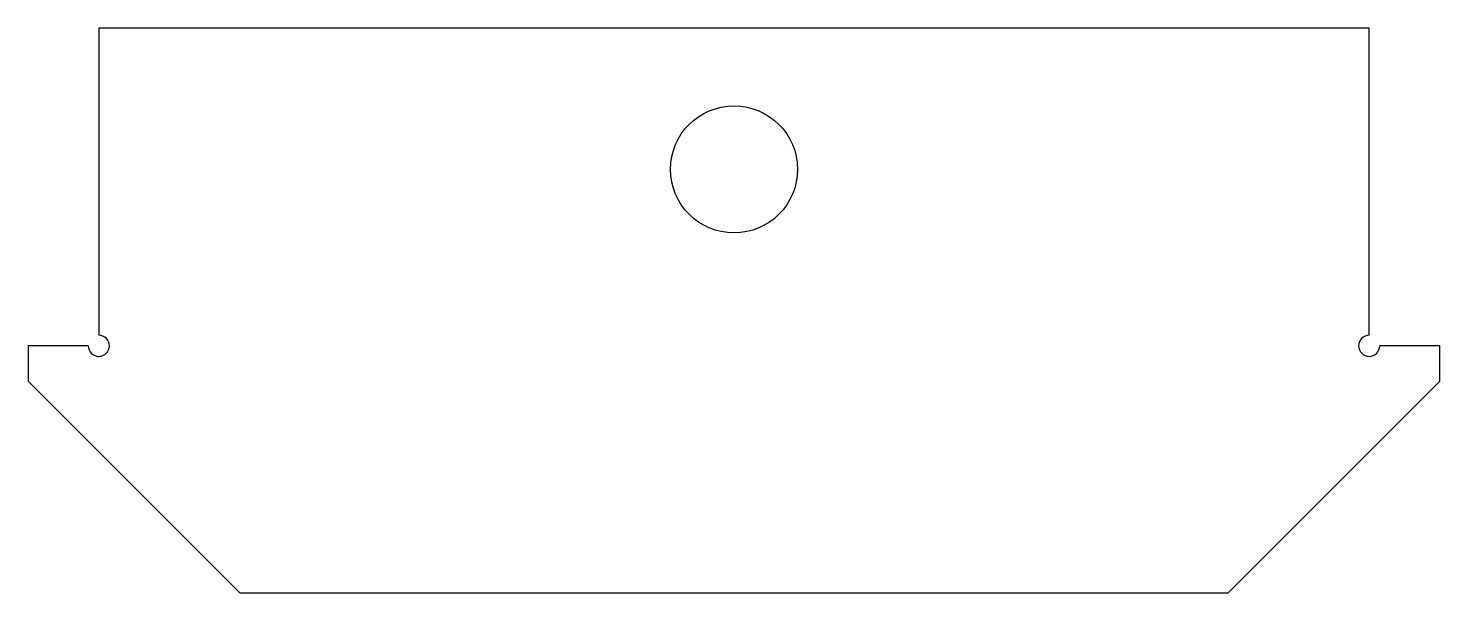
# Model space of a CAD drawing. Header units: millimetres. Extents: x 157 to 357, y 215 to 295.
import ezdxf

# ---------------------------------------------------------------- set-up
doc = ezdxf.new("R2010")
doc.units = ezdxf.units.MM

msp = doc.modelspace()

# ---------------------------------------------------------------- linework, layer by layer
at = {"color": 7, "linetype": 'Continuous', "lineweight": 25}
for p, q in [((347.42, 295.23), (167.42, 295.23)), ((167.42, 295.23), (167.42, 251.73)), ((347.42, 251.73), (347.42, 295.23)), ((157.42, 250.23), (157.42, 245.23)), ((165.92, 250.23), (157.42, 250.23)), ((357.42, 250.23), (348.92, 250.23)), ((357.42, 245.23), (357.42, 250.23)), ((157.42, 245.23), (187.42, 215.23)), ((327.42, 215.23), (357.42, 245.23)), ((187.42, 215.23), (327.42, 215.23))]:
    msp.add_line(p, q, dxfattribs=at)
msp.add_circle((257.42, 275.23), 9, dxfattribs=at)
for centre, start, end in [((167.42, 250.23), 180, 90), ((347.42, 250.23), 90, 0)]:
    msp.add_arc(centre, 1.5, start, end, dxfattribs=at)

doc.saveas('drawing.dxf')
